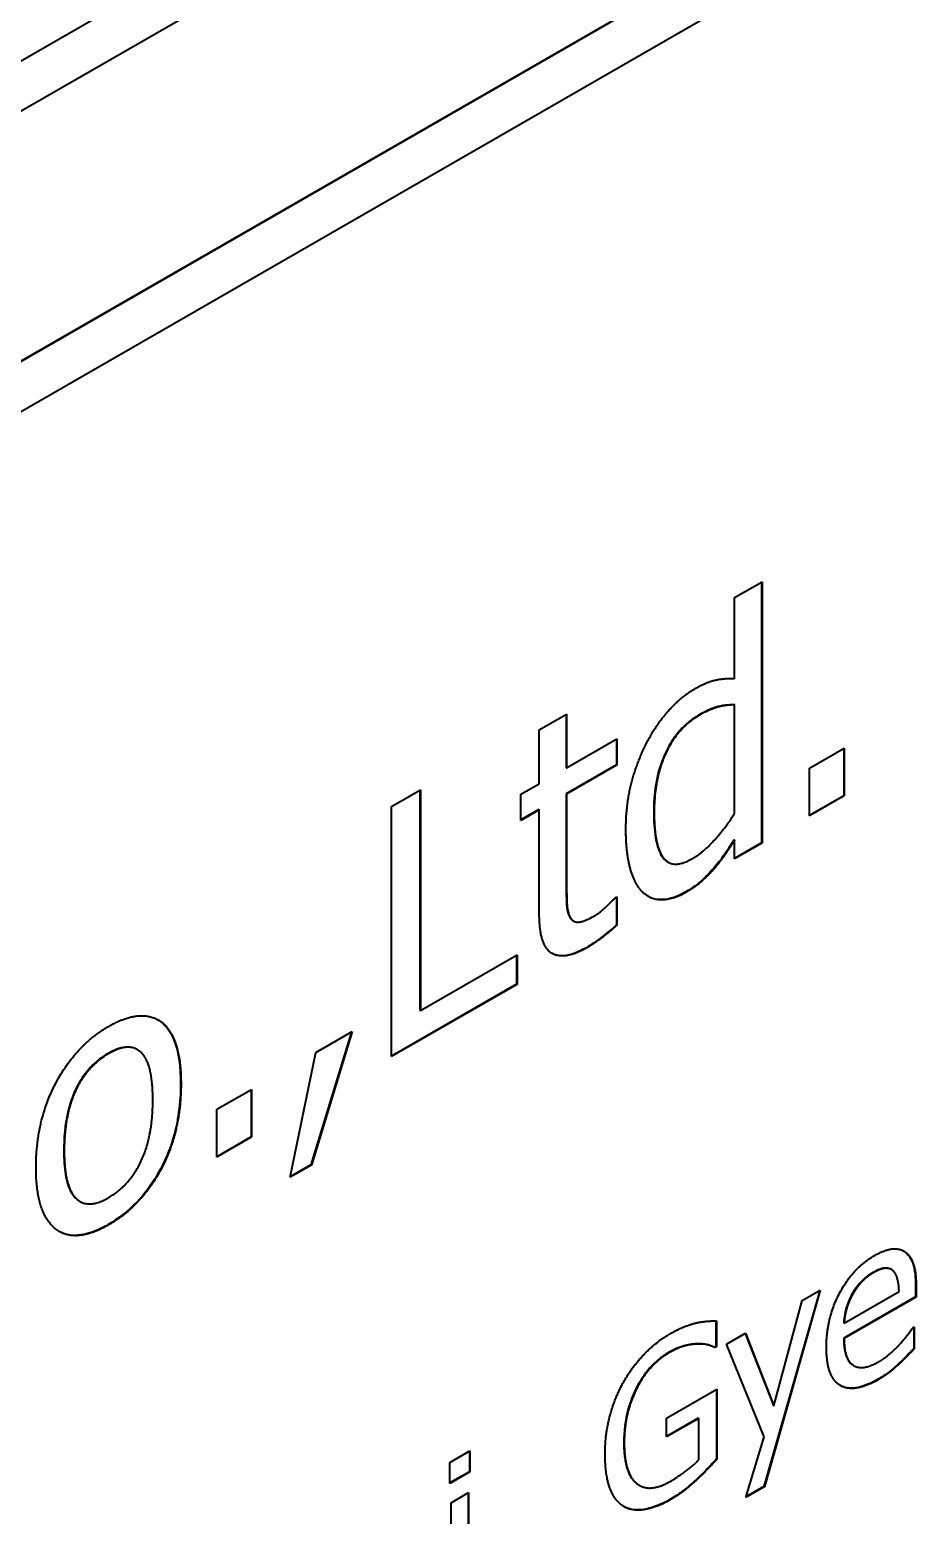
# Model space of a CAD drawing. Header units: millimetres. Extents: x 0 to 4752, y 0 to 3360.
# Drawn here: x 4304.67 to 4316.32, y 2312.82 to 2332.23 of the extents above; entities that cross this region are included whole.
import ezdxf

# ---------------------------------------------------------------- set-up
doc = ezdxf.new("R2010")
doc.units = ezdxf.units.MM
doc.header["$LTSCALE"] = 8
doc.layers.add('가시적인 것(ISO)', color=3, linetype='Continuous', lineweight=40)
doc.layers.add('가시적인 좁은 것(ISO)', color=3, linetype='Continuous', lineweight=35)

msp = doc.modelspace()

# ---------------------------------------------------------------- linework, layer by layer
at = {"layer": '가시적인 것(ISO)'}
for p, q in [((4254.122, 2302.779), (4338.974, 2351.642)), ((4254.687, 2302.453), (4339.54, 2351.317)), ((4260.344, 2302.44), (4333.883, 2344.789)), ((4333.889, 2344.785), (4260.35, 2302.437)), ((4260.868, 2302.082), (4333.371, 2343.833)), ((4313.886, 2324.811), (4314.244, 2325.017)), ((4314.238, 2325.014), (4314.238, 2321.604)), ((4314.244, 2325.017), (4314.244, 2321.601)), ((4313.886, 2323.751), (4313.886, 2324.811)), ((4313.88, 2323.412), (4313.886, 2323.409)), ((4313.886, 2321.991), (4313.886, 2323.409)), ((4311.333, 2323.083), (4311.69, 2323.289)), ((4311.685, 2323.286), (4311.685, 2322.588)), ((4311.69, 2323.289), (4311.69, 2322.584)), ((4311.333, 2322.379), (4311.333, 2323.083)), ((4311.69, 2322.584), (4312.348, 2322.963)), ((4312.348, 2322.963), (4312.348, 2322.621)), ((4312.342, 2322.96), (4312.342, 2322.625)), ((4314.863, 2322.583), (4315.316, 2322.844)), ((4315.311, 2322.841), (4315.311, 2322.222)), ((4315.316, 2322.844), (4315.316, 2322.219)), ((4312.342, 2322.625), (4311.685, 2322.246)), ((4311.685, 2322.588), (4311.69, 2322.584)), ((4312.348, 2322.621), (4311.69, 2322.243)), ((4312.342, 2322.625), (4312.348, 2322.621)), ((4314.863, 2321.957), (4314.863, 2322.583)), ((4311.092, 2322.24), (4311.333, 2322.379)), ((4309.403, 2322.083), (4309.779, 2322.3)), ((4309.773, 2322.297), (4309.773, 2319.42)), ((4309.779, 2322.3), (4309.779, 2319.417)), ((4311.092, 2321.898), (4311.092, 2322.24)), ((4311.685, 2322.246), (4311.69, 2322.243)), ((4311.685, 2322.246), (4311.685, 2321.077)), ((4311.69, 2322.243), (4311.69, 2321.074)), ((4315.311, 2322.222), (4314.863, 2321.964)), ((4315.316, 2322.219), (4314.863, 2321.957)), ((4315.311, 2322.222), (4315.316, 2322.219)), ((4309.403, 2318.813), (4309.403, 2322.083)), ((4311.327, 2322.04), (4311.092, 2321.905)), ((4311.333, 2322.037), (4311.092, 2321.898)), ((4311.327, 2322.04), (4311.333, 2322.037)), ((4311.333, 2320.677), (4311.333, 2322.037)), ((4313.88, 2321.647), (4313.886, 2321.644)), ((4313.886, 2321.395), (4313.886, 2321.644)), ((4314.238, 2321.604), (4313.886, 2321.401)), ((4314.238, 2321.604), (4314.244, 2321.601)), ((4314.244, 2321.601), (4313.886, 2321.395)), ((4313.011, 2321.356), (4313.016, 2321.352)), ((4312.328, 2320.89), (4312.348, 2320.901)), ((4312.342, 2320.898), (4312.342, 2320.534)), ((4312.348, 2320.901), (4312.348, 2320.53)), ((4311.735, 2320.629), (4311.741, 2320.626)), ((4311.774, 2320.588), (4311.78, 2320.585)), ((4312.342, 2320.534), (4312.348, 2320.53)), ((4309.779, 2319.417), (4311.042, 2320.144)), ((4311.036, 2320.141), (4311.036, 2319.76)), ((4311.042, 2320.144), (4311.042, 2319.757)), ((4311.036, 2319.76), (4309.403, 2318.82)), ((4311.042, 2319.757), (4309.403, 2318.813)), ((4311.036, 2319.76), (4311.042, 2319.757)), ((4309.773, 2319.42), (4309.779, 2319.417)), ((4308.879, 2319.137), (4308.35, 2317.4)), ((4308.887, 2319.142), (4308.355, 2317.396)), ((4308.413, 2318.868), (4308.887, 2319.142)), ((4306.078, 2318.907), (4306.083, 2318.904)), ((4308.078, 2317.237), (4308.413, 2318.868)), ((4307.12, 2318.124), (4307.574, 2318.385)), ((4307.568, 2318.382), (4307.568, 2317.763)), ((4307.574, 2318.385), (4307.574, 2317.76)), ((4307.12, 2317.499), (4307.12, 2318.124)), ((4307.568, 2317.763), (4307.12, 2317.505)), ((4307.574, 2317.76), (4307.12, 2317.499)), ((4307.568, 2317.763), (4307.574, 2317.76)), ((4308.355, 2317.396), (4308.078, 2317.237)), ((4308.35, 2317.4), (4308.08, 2317.244)), ((4308.35, 2317.4), (4308.355, 2317.396)), ((4305.326, 2316.923), (4305.331, 2316.92)), ((4315.929, 2316.034), (4315.934, 2316.03)), ((4316.251, 2315.818), (4316.251, 2315.674)), ((4316.257, 2315.815), (4316.257, 2315.67)), ((4314.998, 2315.758), (4314.269, 2313.196)), ((4315.005, 2315.762), (4314.275, 2313.193)), ((4314.398, 2314.249), (4314.768, 2315.625)), ((4314.768, 2315.625), (4315.005, 2315.762)), ((4316.251, 2315.674), (4315.311, 2315.132)), ((4315.316, 2315.331), (4316.034, 2315.744)), ((4316.257, 2315.67), (4315.316, 2315.129)), ((4315.422, 2315.712), (4315.428, 2315.709)), ((4316.251, 2315.674), (4316.257, 2315.67)), ((4313.641, 2315.36), (4313.641, 2315.027)), ((4313.647, 2315.36), (4313.647, 2315.024)), ((4313.781, 2315.057), (4314.027, 2315.199)), ((4314.023, 2315.197), (4314.392, 2314.252)), ((4314.027, 2315.199), (4314.398, 2314.249)), ((4315.311, 2315.334), (4315.316, 2315.331)), ((4316.219, 2315.275), (4316.232, 2315.283)), ((4316.226, 2315.28), (4316.226, 2314.998)), ((4316.232, 2315.283), (4316.232, 2314.995)), ((4313.392, 2315.06), (4313.398, 2315.057)), ((4313.641, 2315.027), (4313.621, 2315.015)), ((4313.621, 2315.015), (4313.627, 2315.012)), ((4313.647, 2315.024), (4313.627, 2315.012)), ((4313.641, 2315.027), (4313.647, 2315.024)), ((4314.273, 2313.846), (4313.781, 2315.057)), ((4315.311, 2315.132), (4315.316, 2315.129)), ((4316.226, 2314.998), (4316.232, 2314.995)), ((4315.437, 2314.778), (4315.443, 2314.774)), ((4312.997, 2314.088), (4313.654, 2314.467)), ((4313.649, 2314.464), (4313.649, 2313.556)), ((4313.654, 2314.467), (4313.654, 2313.553)), ((4314.392, 2314.252), (4314.398, 2314.249)), ((4313.411, 2314.089), (4312.997, 2313.851)), ((4312.997, 2313.844), (4312.997, 2314.088)), ((4313.417, 2314.086), (4312.997, 2313.844)), ((4313.411, 2314.089), (4313.417, 2314.086)), ((4313.417, 2313.545), (4313.417, 2314.086)), ((4314.03, 2313.052), (4314.273, 2313.846)), ((4310.166, 2313.511), (4310.426, 2313.661)), ((4310.42, 2313.658), (4310.42, 2313.389)), ((4310.426, 2313.661), (4310.426, 2313.386)), ((4310.166, 2313.237), (4310.166, 2313.511)), ((4313.649, 2313.556), (4313.654, 2313.553)), ((4310.42, 2313.389), (4310.166, 2313.243)), ((4310.426, 2313.386), (4310.166, 2313.237)), ((4310.42, 2313.389), (4310.426, 2313.386)), ((4310.181, 2312.984), (4310.41, 2313.116)), ((4310.404, 2313.112), (4310.404, 2311.548)), ((4310.41, 2313.116), (4310.41, 2311.545)), ((4312.603, 2313.237), (4312.608, 2313.234)), ((4312.638, 2313.213), (4312.643, 2313.21)), ((4314.275, 2313.193), (4314.03, 2313.052)), ((4314.269, 2313.196), (4314.032, 2313.059)), ((4314.269, 2313.196), (4314.275, 2313.193)), ((4310.181, 2311.413), (4310.181, 2312.984))]:
    msp.add_line(p, q, dxfattribs=at)
for points, degree in [([(4313.361, 2323.616), (4313.519, 2323.707), (4313.755, 2323.76), (4313.886, 2323.751)], 2), ([(4312.736, 2322.913), (4312.852, 2323.14), (4313.18, 2323.511), (4313.361, 2323.616)], 2), ([(4313.886, 2323.409), (4313.753, 2323.407), (4313.542, 2323.341), (4313.421, 2323.271)], 2), ([(4313.421, 2323.271), (4313.146, 2323.113), (4312.834, 2322.456), (4312.834, 2322.005)], 2), ([(4312.465, 2321.785), (4312.465, 2322.108), (4312.609, 2322.663), (4312.736, 2322.913)], 2), ([(4312.834, 2322.005), (4312.834, 2321.571), (4313.072, 2321.25), (4313.336, 2321.401)], 2), ([(4313.336, 2321.401), (4313.476, 2321.482), (4313.76, 2321.794), (4313.886, 2321.991)], 2), ([(4312.683, 2320.962), (4312.58, 2321.064), (4312.465, 2321.475), (4312.465, 2321.785)], 2), ([(4313.886, 2321.644), (4313.804, 2321.517), (4313.682, 2321.341), (4313.6, 2321.249)], 2), ([(4313.6, 2321.249), (4313.524, 2321.163), (4313.361, 2321.024), (4313.254, 2320.962)], 2), ([(4311.69, 2321.074), (4311.69, 2320.888), (4311.702, 2320.691), (4311.741, 2320.626)], 2), ([(4312.041, 2320.645), (4312.128, 2320.695), (4312.291, 2320.85), (4312.328, 2320.89)], 2), ([(4313.254, 2320.962), (4313.079, 2320.861), (4312.786, 2320.859), (4312.683, 2320.962)], 2), ([(4311.952, 2320.233), (4311.661, 2320.066), (4311.333, 2320.261), (4311.333, 2320.677)], 2), ([(4311.741, 2320.626), (4311.773, 2320.568), (4311.917, 2320.574), (4312.041, 2320.645)], 2), ([(4311.735, 2320.629), (4311.745, 2320.611), (4311.758, 2320.597), (4311.774, 2320.588)], 3), ([(4312.348, 2320.53), (4312.247, 2320.441), (4312.041, 2320.285), (4311.952, 2320.233)], 2), ([(4305.706, 2319.207), (4306.137, 2319.455), (4306.652, 2319.074), (4306.652, 2318.456)], 2), ([(4304.757, 2317.365), (4304.757, 2317.979), (4305.279, 2318.962), (4305.706, 2319.207)], 2), ([(4306.283, 2318.244), (4306.283, 2318.721), (4305.983, 2319.012), (4305.706, 2318.852)], 2), ([(4305.706, 2318.852), (4305.428, 2318.692), (4305.126, 2318.054), (4305.126, 2317.577)], 2), ([(4306.652, 2318.456), (4306.652, 2317.836), (4306.137, 2316.863), (4305.706, 2316.615)], 2), ([(4305.706, 2316.97), (4305.981, 2317.129), (4306.283, 2317.772), (4306.283, 2318.244)], 2), ([(4305.126, 2317.577), (4305.126, 2317.113), (4305.428, 2316.811), (4305.706, 2316.97)], 2), ([(4305.706, 2316.615), (4305.263, 2316.36), (4304.757, 2316.766), (4304.757, 2317.365)], 2), ([(4315.085, 2315.014), (4315.085, 2315.397), (4315.432, 2316.052), (4315.712, 2316.213)], 2), ([(4315.712, 2316.213), (4315.839, 2316.286), (4316.034, 2316.314), (4316.106, 2316.265)], 2), ([(4316.089, 2316.275), (4316.093, 2316.273), (4316.096, 2316.271), (4316.1, 2316.268)], 3), ([(4316.106, 2316.265), (4316.179, 2316.218), (4316.257, 2316.003), (4316.257, 2315.815)], 2), ([(4315.699, 2315.989), (4315.608, 2315.936), (4315.481, 2315.8), (4315.428, 2315.709)], 2), ([(4315.956, 2316.014), (4315.916, 2316.051), (4315.792, 2316.042), (4315.699, 2315.989)], 2), ([(4316.034, 2315.744), (4316.031, 2315.849), (4315.993, 2315.983), (4315.956, 2316.014)], 2), ([(4315.428, 2315.709), (4315.377, 2315.616), (4315.324, 2315.435), (4315.316, 2315.331)], 2), ([(4312.429, 2314.552), (4312.54, 2314.753), (4312.862, 2315.088), (4313.054, 2315.198)], 2), ([(4313.054, 2315.198), (4313.147, 2315.252), (4313.314, 2315.317), (4313.39, 2315.334)], 2), ([(4313.39, 2315.334), (4313.452, 2315.349), (4313.602, 2315.361), (4313.647, 2315.36)], 2), ([(4316.044, 2315.054), (4316.106, 2315.124), (4316.191, 2315.232), (4316.219, 2315.275)], 2), ([(4313.398, 2315.057), (4313.324, 2315.057), (4313.135, 2315.004), (4313.027, 2314.941)], 2), ([(4313.627, 2315.012), (4313.581, 2315.032), (4313.486, 2315.06), (4313.398, 2315.057)], 2), ([(4315.768, 2314.595), (4315.443, 2314.408), (4315.085, 2314.624), (4315.085, 2315.014)], 2), ([(4315.316, 2315.129), (4315.316, 2314.856), (4315.554, 2314.703), (4315.765, 2314.824)], 2), ([(4315.765, 2314.824), (4315.84, 2314.867), (4315.985, 2314.99), (4316.044, 2315.054)], 2), ([(4313.027, 2314.941), (4312.765, 2314.791), (4312.443, 2314.151), (4312.443, 2313.773)], 2), ([(4316.232, 2314.995), (4316.192, 2314.953), (4316.072, 2314.83), (4316.025, 2314.787)], 2), ([(4316.025, 2314.787), (4315.959, 2314.727), (4315.85, 2314.643), (4315.768, 2314.595)], 2), ([(4312.192, 2313.62), (4312.192, 2313.872), (4312.315, 2314.344), (4312.429, 2314.552)], 2), ([(4312.443, 2313.773), (4312.443, 2313.562), (4312.528, 2313.296), (4312.608, 2313.234)], 2), ([(4312.428, 2312.94), (4312.314, 2313.013), (4312.192, 2313.353), (4312.192, 2313.62)], 2), ([(4313.044, 2313.262), (4313.145, 2313.321), (4313.348, 2313.471), (4313.417, 2313.545)], 2), ([(4313.654, 2313.553), (4313.609, 2313.503), (4313.453, 2313.34), (4313.387, 2313.28)], 2), ([(4312.608, 2313.234), (4312.686, 2313.17), (4312.906, 2313.183), (4313.044, 2313.262)], 2), ([(4313.387, 2313.28), (4313.298, 2313.198), (4313.154, 2313.085), (4313.053, 2313.027)], 2), ([(4312.603, 2313.237), (4312.614, 2313.228), (4312.625, 2313.22), (4312.638, 2313.213)], 3), ([(4313.053, 2313.027), (4312.861, 2312.916), (4312.542, 2312.868), (4312.428, 2312.94)], 2)]:
    msp.add_open_spline(points, degree=degree, dxfattribs=at)
for points, knots in [([(4313.88, 2323.412), (4313.806, 2323.411), (4313.723, 2323.402), (4313.599, 2323.364), (4313.524, 2323.337), (4313.415, 2323.274)], [-0.1670113, -0.1670113, -0.1670113, -0.1670113, -0.0578517, -0.0578517, 0, 0, 0, 0]), ([(4313.415, 2323.274), (4313.371, 2323.249), (4313.327, 2323.219), (4313.244, 2323.151), (4313.206, 2323.114), (4313.109, 2323.004), (4313.057, 2322.928), (4312.947, 2322.721), (4312.91, 2322.605), (4312.843, 2322.344), (4312.828, 2322.167), (4312.828, 2322.009)], [-0.1620978, -0.1620978, -0.1620978, -0.1620978, -0.1464054, -0.1464054, -0.1317658, -0.1317658, -0.1080599, -0.1080599, -0.072613, -0.072613, 0, 0, 0, 0]), ([(4312.828, 2322.009), (4312.828, 2321.894), (4312.835, 2321.778), (4312.866, 2321.593), (4312.888, 2321.514), (4312.953, 2321.398), (4312.985, 2321.371), (4313.011, 2321.356)], [-0.13236792, -0.13236792, -0.13236792, -0.13236792, -0.10413362, -0.10413362, -0.08150014, -0.08150014, -0.06216156, -0.06216156, -0.06216156, -0.06216156]), ([(4313.88, 2321.647), (4313.834, 2321.575), (4313.786, 2321.503), (4313.693, 2321.368), (4313.644, 2321.308), (4313.594, 2321.252)], [-0.0616829, -0.0616829, -0.0616829, -0.0616829, -0.02926934, -0.02926934, 0, 0, 0, 0]), ([(4313.594, 2321.252), (4313.522, 2321.17), (4313.464, 2321.12), (4313.376, 2321.045), (4313.31, 2321.001), (4313.248, 2320.965)], [-0.04810751, -0.04810751, -0.04810751, -0.04810751, -0.0331323, -0.0331323, 0, 0, 0, 0]), ([(4311.685, 2321.077), (4311.685, 2320.897), (4311.689, 2320.812), (4311.696, 2320.721), (4311.71, 2320.67), (4311.735, 2320.629)], [-0.04371888, -0.04371888, -0.04371888, -0.04371888, -0.02866462, -0.02866462, 0, 0, 0, 0]), ([(4313.248, 2320.965), (4313.182, 2320.927), (4313.117, 2320.899), (4312.992, 2320.865), (4312.933, 2320.86), (4312.833, 2320.872), (4312.791, 2320.885), (4312.754, 2320.907)], [-0.11764779, -0.11764779, -0.11764779, -0.11764779, -0.08296211, -0.08296211, -0.04934341, -0.04934341, -0.02094101, -0.02094101, -0.02094101, -0.02094101]), ([(4312.342, 2320.534), (4312.254, 2320.455), (4312.183, 2320.399), (4312.075, 2320.318), (4312.01, 2320.273), (4311.946, 2320.236)], [-0.05776976, -0.05776976, -0.05776976, -0.05776976, -0.03400197, -0.03400197, 0, 0, 0, 0]), ([(4311.946, 2320.236), (4311.884, 2320.201), (4311.822, 2320.172), (4311.708, 2320.136), (4311.656, 2320.128), (4311.559, 2320.135), (4311.523, 2320.148), (4311.497, 2320.163)], [-0.1479923, -0.1479923, -0.1479923, -0.1479923, -0.13078299, -0.13078299, -0.11533427, -0.11533427, -0.09988763, -0.09988763, -0.09988763, -0.09988763]), ([(4306.35, 2319.293), (4306.355, 2319.29), (4306.36, 2319.287), (4306.433, 2319.241), (4306.505, 2319.167), (4306.624, 2318.874), (4306.647, 2318.67), (4306.647, 2318.46)], [-0.1832824, -0.1832824, -0.1832824, -0.1832824, -0.1775353, -0.1775353, -0.0964991, -0.0964991, 0, 0, 0, 0]), ([(4306.078, 2318.907), (4306.078, 2318.907), (4306.077, 2318.907), (4306.033, 2318.933), (4305.981, 2318.943), (4305.852, 2318.929), (4305.776, 2318.899), (4305.7, 2318.855)], [-0.07395554, -0.07395554, -0.07395554, -0.07395554, -0.0738939, -0.0738939, -0.04039998, -0.04039998, 0, 0, 0, 0]), ([(4305.7, 2318.855), (4305.654, 2318.828), (4305.607, 2318.797), (4305.52, 2318.724), (4305.479, 2318.685), (4305.383, 2318.573), (4305.334, 2318.499), (4305.252, 2318.341), (4305.21, 2318.24), (4305.133, 2317.926), (4305.12, 2317.742), (4305.12, 2317.58)], [-0.2685317, -0.2685317, -0.2685317, -0.2685317, -0.2266379, -0.2266379, -0.1879529, -0.1879529, -0.1298204, -0.1298204, -0.0742196, -0.0742196, 0, 0, 0, 0]), ([(4306.647, 2318.46), (4306.647, 2318.339), (4306.639, 2318.212), (4306.605, 2317.969), (4306.581, 2317.852), (4306.509, 2317.613), (4306.449, 2317.453), (4306.268, 2317.142), (4306.179, 2317.022), (4305.958, 2316.79), (4305.83, 2316.693), (4305.7, 2316.618)], [-0.36626, -0.36626, -0.36626, -0.36626, -0.2797829, -0.2797829, -0.2035685, -0.2035685, -0.126802, -0.126802, -0.0686913, -0.0686913, 0, 0, 0, 0]), ([(4305.12, 2317.58), (4305.12, 2317.473), (4305.126, 2317.367), (4305.156, 2317.191), (4305.177, 2317.115), (4305.248, 2316.978), (4305.292, 2316.943), (4305.326, 2316.923)], [-0.14399968, -0.14399968, -0.14399968, -0.14399968, -0.11907809, -0.11907809, -0.09835858, -0.09835858, -0.07344065, -0.07344065, -0.07344065, -0.07344065]), ([(4305.7, 2316.618), (4305.63, 2316.578), (4305.559, 2316.544), (4305.426, 2316.497), (4305.363, 2316.482), (4305.212, 2316.471), (4305.131, 2316.489), (4305.06, 2316.529)], [-0.3884246, -0.3884246, -0.3884246, -0.3884246, -0.3285065, -0.3285065, -0.2729922, -0.2729922, -0.1878562, -0.1878562, -0.1878562, -0.1878562]), ([(4316.1, 2316.268), (4316.125, 2316.252), (4316.146, 2316.231), (4316.189, 2316.172), (4316.204, 2316.136), (4316.242, 2316.031), (4316.251, 2315.923), (4316.251, 2315.818)], [-0.07136618, -0.07136618, -0.07136618, -0.07136618, -0.06137958, -0.06137958, -0.04815718, -0.04815718, 0, 0, 0, 0]), ([(4315.694, 2315.992), (4315.666, 2315.976), (4315.637, 2315.957), (4315.585, 2315.917), (4315.561, 2315.896), (4315.515, 2315.846), (4315.471, 2315.796), (4315.422, 2315.712)], [-0.1085706, -0.1085706, -0.1085706, -0.1085706, -0.0699938, -0.0699938, -0.0362796, -0.0362796, 0, 0, 0, 0]), ([(4315.929, 2316.034), (4315.921, 2316.038), (4315.912, 2316.042), (4315.881, 2316.051), (4315.859, 2316.051), (4315.797, 2316.045), (4315.744, 2316.021), (4315.694, 2315.992)], [-0.03884776, -0.03884776, -0.03884776, -0.03884776, -0.03533026, -0.03533026, -0.02665885, -0.02665885, 0, 0, 0, 0]), ([(4315.422, 2315.712), (4315.389, 2315.652), (4315.363, 2315.591), (4315.331, 2315.482), (4315.317, 2315.418), (4315.311, 2315.334)], [-0.08562905, -0.08562905, -0.08562905, -0.08562905, -0.03697188, -0.03697188, 0, 0, 0, 0]), ([(4313.392, 2315.06), (4313.328, 2315.06), (4313.262, 2315.045), (4313.158, 2315.015), (4313.089, 2314.984), (4313.021, 2314.945)], [-0.05733148, -0.05733148, -0.05733148, -0.05733148, -0.03632461, -0.03632461, 0, 0, 0, 0]), ([(4313.621, 2315.015), (4313.591, 2315.028), (4313.56, 2315.04), (4313.491, 2315.06), (4313.441, 2315.062), (4313.392, 2315.06)], [-0.05329076, -0.05329076, -0.05329076, -0.05329076, -0.02854251, -0.02854251, 0, 0, 0, 0]), ([(4315.311, 2315.132), (4315.311, 2315.081), (4315.314, 2315.031), (4315.329, 2314.944), (4315.339, 2314.906), (4315.379, 2314.822), (4315.409, 2314.794), (4315.437, 2314.778)], [-0.11187212, -0.11187212, -0.11187212, -0.11187212, -0.09678136, -0.09678136, -0.08345944, -0.08345944, -0.06264781, -0.06264781, -0.06264781, -0.06264781]), ([(4313.021, 2314.945), (4312.982, 2314.922), (4312.942, 2314.896), (4312.867, 2314.836), (4312.832, 2314.803), (4312.735, 2314.698), (4312.679, 2314.621), (4312.586, 2314.456), (4312.535, 2314.348), (4312.453, 2314.06), (4312.437, 2313.912), (4312.437, 2313.776)], [-0.2441297, -0.2441297, -0.2441297, -0.2441297, -0.2102118, -0.2102118, -0.1781248, -0.1781248, -0.1186624, -0.1186624, -0.0626206, -0.0626206, 0, 0, 0, 0]), ([(4316.226, 2314.998), (4316.187, 2314.957), (4316.143, 2314.912), (4316.092, 2314.859), (4316.055, 2314.822), (4316.019, 2314.791)], [-0.02928255, -0.02928255, -0.02928255, -0.02928255, -0.0195572, -0.0195572, 0, 0, 0, 0]), ([(4316.019, 2314.791), (4315.98, 2314.754), (4315.94, 2314.72), (4315.856, 2314.655), (4315.806, 2314.624), (4315.763, 2314.599)], [-0.04471801, -0.04471801, -0.04471801, -0.04471801, -0.02298794, -0.02298794, 0, 0, 0, 0]), ([(4315.763, 2314.599), (4315.703, 2314.564), (4315.642, 2314.535), (4315.53, 2314.495), (4315.479, 2314.483), (4315.354, 2314.476), (4315.302, 2314.494), (4315.266, 2314.515)], [-0.16174769, -0.16174769, -0.16174769, -0.16174769, -0.14344515, -0.14344515, -0.12699902, -0.12699902, -0.10177593, -0.10177593, -0.10177593, -0.10177593]), ([(4312.437, 2313.776), (4312.437, 2313.583), (4312.464, 2313.469), (4312.519, 2313.329), (4312.554, 2313.274), (4312.603, 2313.237)], [-0.08410972, -0.08410972, -0.08410972, -0.08410972, -0.03932956, -0.03932956, 0, 0, 0, 0]), ([(4313.649, 2313.556), (4313.602, 2313.505), (4313.537, 2313.437), (4313.479, 2313.376), (4313.43, 2313.327), (4313.382, 2313.284)], [-0.03337016, -0.03337016, -0.03337016, -0.03337016, -0.02664967, -0.02664967, 0, 0, 0, 0]), ([(4313.382, 2313.284), (4313.329, 2313.235), (4313.275, 2313.188), (4313.165, 2313.101), (4313.103, 2313.062), (4313.047, 2313.03)], [-0.05902313, -0.05902313, -0.05902313, -0.05902313, -0.02974188, -0.02974188, 0, 0, 0, 0]), ([(4313.047, 2313.03), (4312.978, 2312.99), (4312.909, 2312.957), (4312.777, 2312.91), (4312.714, 2312.895), (4312.573, 2312.885), (4312.499, 2312.899), (4312.436, 2312.935)], [-0.1217861, -0.1217861, -0.1217861, -0.1217861, -0.0851199, -0.0851199, -0.0509926, -0.0509926, -0.0034065, -0.0034065, -0.0034065, -0.0034065])]:
    msp.add_open_spline(points, degree=3, knots=knots, dxfattribs=at)
at = {"layer": '가시적인 좁은 것(ISO)'}
for p, q in [((4313.415, 2323.274), (4313.421, 2323.271)), ((4312.828, 2322.009), (4312.834, 2322.005)), ((4313.594, 2321.252), (4313.6, 2321.249)), ((4311.685, 2321.077), (4311.69, 2321.074)), ((4313.248, 2320.965), (4313.254, 2320.962)), ((4311.946, 2320.236), (4311.952, 2320.233)), ((4305.7, 2318.855), (4305.706, 2318.852)), ((4306.647, 2318.46), (4306.652, 2318.456)), ((4305.12, 2317.58), (4305.126, 2317.577)), ((4305.7, 2316.618), (4305.706, 2316.615)), ((4316.1, 2316.268), (4316.106, 2316.265)), ((4315.694, 2315.992), (4315.699, 2315.989)), ((4316.251, 2315.818), (4316.257, 2315.815)), ((4313.021, 2314.945), (4313.027, 2314.941)), ((4316.019, 2314.791), (4316.025, 2314.787)), ((4315.763, 2314.599), (4315.768, 2314.595)), ((4312.437, 2313.776), (4312.443, 2313.773)), ((4313.382, 2313.284), (4313.387, 2313.28)), ((4313.047, 2313.03), (4313.053, 2313.027))]:
    msp.add_line(p, q, dxfattribs=at)

doc.saveas('drawing.dxf')
